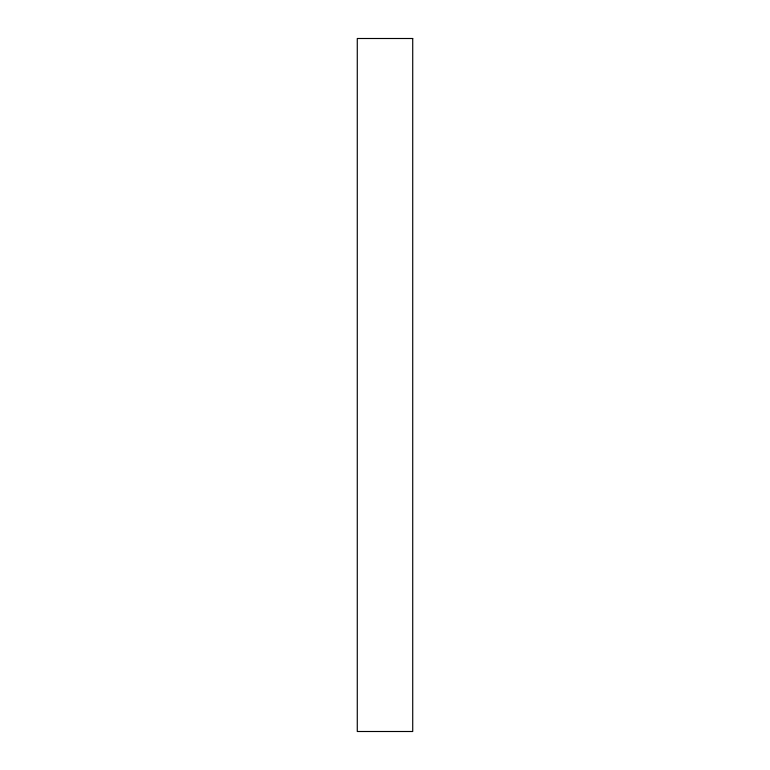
<?xml version="1.0" encoding="UTF-8"?>
<svg xmlns="http://www.w3.org/2000/svg" width="770" height="770" viewBox="0 0 770 770"><rect width="100%" height="100%" fill="white"/><g stroke="black" fill="none" stroke-linecap="round" stroke-linejoin="round"><path stroke-width="1.16" d="M412.72 38.5L357.28 38.5L357.28 731.5L412.72 731.5L412.72 38.5"/></g></svg>
